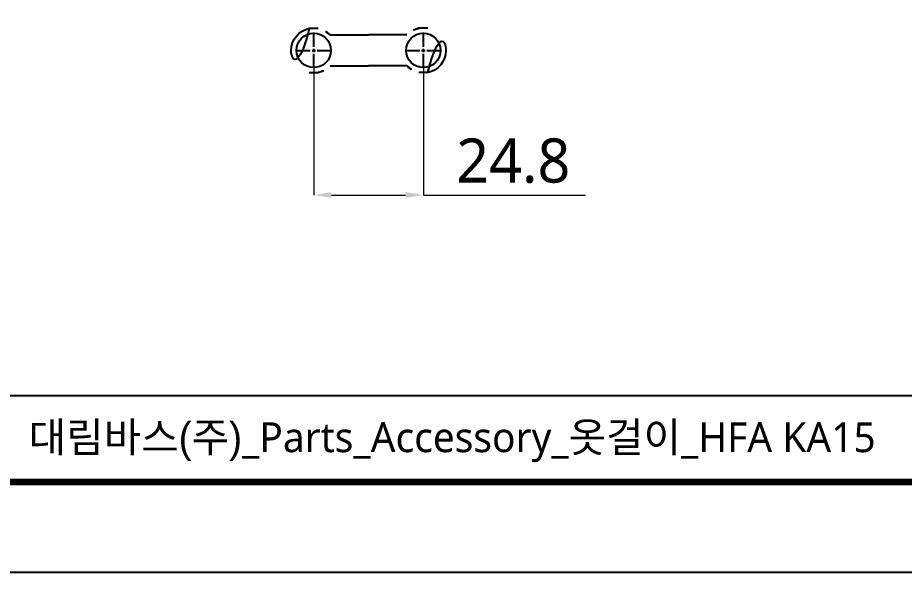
# Model space of a CAD drawing. Extents: x 16296681342 to 16296681993, y -37409617230 to -37409616753.
# Drawn here: x 16296681467.3 to 16296681667.9, y -37409617229.6 to -37409617104.2 of the extents above; entities that cross this region are included whole.
import ezdxf

# ---------------------------------------------------------------- set-up
doc = ezdxf.new("R2010")
doc.units = 0
doc.header["$LTSCALE"] = 10
doc.header["$MEASUREMENT"] = 0
doc.header["$PDMODE"] = 3
doc.header["$PDSIZE"] = -10
doc.linetypes.add('CENTER2', pattern=[28.575, 19.05, -3.175, 3.175, -3.175])
doc.layers.get('0').update_dxf_attribs({"linetype": 'CONTINUOUS'})
doc.layers.get('DEFPOINTS').update_dxf_attribs({"linetype": 'CONTINUOUS'})
doc.layers.add('BODY', color=7, linetype='CONTINUOUS')
doc.styles.add('Daelim Dimension', font='NanumGothic.ttf')
doc.dimstyles.new('DEFAULT', dxfattribs={"dimscale": 2, "dimtxt": 2, "dimasz": 2, "dimexe": 0, "dimexo": 2, "dimgap": 1, "dimtad": 1, "dimdec": 1, "dimzin": 9, "dimdsep": 46, "dimtxsty": 'Daelim Dimension', "dimcen": 0.5, "dimclrd": 252, "dimclre": 252, "dimclrt": 3, "dimadec": 1, "dimazin": 0, "dimtfac": 1, "dimtdec": 1, "dimtix": 1, "dimtmove": 0, "dimatfit": 3, "dimfxl": 0, "dimtolj": 1, "dimtzin": 1, "dimlwd": 9, "dimlwe": 9, "dimarcsym": 0})

# ---------------------------------------------------------------- blocks, each defined once
blk = doc.blocks.new('*U4')
at = {"color": 0, "linetype": 'CENTER2'}
for p, q in [((0, 0.78), (0, 4.02)), ((-4.02, 0), (-0.78, 0)), ((0.78, 0), (4.02, 0)), ((0, -4.02), (0, -0.78))]:
    blk.add_line(p, q, dxfattribs=at)
at = {"color": 0, "linetype": 'Continuous'}
for p, q in [((-0.39, 0), (0.39, 0)), ((0, -0.39), (0, 0.39))]:
    blk.add_line(p, q, dxfattribs=at)
blk = doc.blocks.new('*U5')
at = {"color": 0, "linetype": 'CENTER2'}
for p, q in [((0, 0.78), (0, 4.02)), ((-4.02, 0), (-0.78, 0)), ((0.78, 0), (4.02, 0)), ((0, -4.02), (0, -0.78))]:
    blk.add_line(p, q, dxfattribs=at)
at = {"color": 0, "linetype": 'Continuous'}
for p, q in [((-0.39, 0), (0.39, 0)), ((0, -0.39), (0, 0.39))]:
    blk.add_line(p, q, dxfattribs=at)
blk = doc.blocks.new('*D6')
at = {"layer": 'BODY', "color": 5, "lineweight": 9, "ltscale": 0.7}
for p, q in [((16296681534.28524, -37409617115.60814), (16296681534.28524, -37409617144.3182)), ((16296681559.08525, -37409617115.60814), (16296681559.08525, -37409617144.3182)), ((16296681538.28524, -37409617144.3182), (16296681555.08525, -37409617144.3182)), ((16296681559.08525, -37409617144.3182), (16296681595.812, -37409617144.3182))]:
    blk.add_line(p, q, dxfattribs=at)
at = {"layer": 'BODY', "color": 5, "ltscale": 0.7}
for points in [[(16296681538.28524, -37409617143.65154), (16296681538.28524, -37409617144.98486), (16296681534.28524, -37409617144.3182)], [(16296681555.08525, -37409617143.65154), (16296681555.08525, -37409617144.98486), (16296681559.08525, -37409617144.3182)]]:
    blk.add_solid(points, dxfattribs=at)
at = {"layer": 'DEFPOINTS', "color": 0, "ltscale": 0.7}
for p in [(16296681534.28524, -37409617111.60814), (16296681559.08525, -37409617111.60814), (16296681559.08525, -37409617144.3182)]:
    blk.add_point(p, dxfattribs=at)
at = {"layer": 'BODY', "color": 7, "lineweight": 5, "ltscale": 0.7, "insert": (16296681579.44862, -37409617136.6172), "char_height": 10, "attachment_point": 5, "style": 'Daelim Dimension'}
blk.add_mtext('\\A1;24.8', dxfattribs=at)

msp = doc.modelspace()

# ---------------------------------------------------------------- linework, layer by layer
for p, q in [((16296681533.28026, -37409617106.608139, -49.691856), (16296681535.29023, -37409617106.608139, -49.691856)), ((16296681560.090231, -37409617106.608139, -49.691856), (16296681558.080259, -37409617106.608139, -49.691856)), ((16296681537.99469, -37409617108.108139, -49.691856), (16296681546.685249, -37409617108.108139, -49.691856)), ((16296681555.375799, -37409617108.108139, -49.691856), (16296681546.685249, -37409617108.108139, -49.691856)), ((16296681537.99469, -37409617115.108139, -49.691856), (16296681546.685249, -37409617115.108139, -49.691856)), ((16296681555.375799, -37409617115.108139, -49.691856), (16296681546.685249, -37409617115.108139, -49.691856)), ((16296681533.28026, -37409617116.608139, -49.691856), (16296681535.29023, -37409617116.608139, -49.691856)), ((16296681560.090231, -37409617116.608139, -49.691856), (16296681558.080259, -37409617116.608139, -49.691856))]:
    msp.add_line(p, q)
at = {"color": 5}
msp.add_line((16296681352.907619, -37409617189.669319), (16296681877.0949, -37409617189.669319), dxfattribs=at)
at = {"ltscale": 0.5}
msp.add_lwpolyline([(16296681342.439421, -37409617229.636208), (16296681993.439421, -37409617229.636208), (16296681993.439421, -37409616752.636208), (16296681342.439421, -37409616752.636208)], close=True, dxfattribs=at)
at = {"color": 5, "linetype": 'ByBlock', "lineweight": 200, "const_width": 1.5}
msp.add_lwpolyline([(16296681352.907619, -37409617209.211487), (16296681982.907619, -37409617209.211487), (16296681982.907619, -37409616763.711487), (16296681352.907619, -37409616763.711487)], close=True, dxfattribs=at)
for centre in [(16296681534.28525, -37409617111.608139, -49.691856), (16296681559.085251, -37409617111.608139, -49.691856)]:
    msp.add_circle(centre, 3.9)
for centre, start, end in [((16296681534.28525, -37409617111.608139, -49.691856), 101.36484168, 258.63515832), ((16296681534.28525, -37409617111.608139, -49.691856), 43.33580513, 78.63515832), ((16296681559.085251, -37409617111.608139, -49.691856), 101.36484168, 136.66419487), ((16296681559.085251, -37409617111.608139, -49.691856), 281.36484168, 78.63515832), ((16296681534.28525, -37409617111.608139, -49.691856), 281.36484168, 316.66419487), ((16296681559.085251, -37409617111.608139, -49.691856), 223.33580513, 258.63515832)]:
    msp.add_arc(centre, 5.1, start, end)

# ---------------------------------------------------------------- block references
at = {"color": 1, "linetype": 'CENTER2'}
for name, p in [('*U4', (16296681534.28525, -37409617111.608139, -49.691856)), ('*U5', (16296681559.085251, -37409617111.608139, -49.691856))]:
    msp.add_blockref(name, p, dxfattribs=at)

# ---------------------------------------------------------------- texts
at = {"color": 2, "insert": (16296681469.779881, -37409617195.715439), "char_height": 6.75662715, "width": 260.66283526, "attachment_point": 1, "style": 'Daelim Dimension'}
msp.add_mtext('{\\fGulim|b0|i0|c129|p50;대림바스(주)}_Parts_Accessory_옷걸이_HFA KA15', dxfattribs=at)

# ---------------------------------------------------------------- dimensions: what is measured, and where the dimension line sits
at = {"layer": 'BODY', "lineweight": 5, "ltscale": 0.7}
dim = msp.add_linear_dim(base=(16296681559.085251, -37409617144.318199, -49.691856), p1=(16296681534.28524, -37409617111.608139, -49.691856), p2=(16296681559.085251, -37409617111.608139, -49.691856), dimstyle='DEFAULT', override={"dimtxt": 5, "dimclrd": 5, "dimclre": 5, "dimclrt": 7}, dxfattribs=at)
dim.commit()
dim.dimension.update_dxf_attribs({"geometry": '*D6', "text_midpoint": (16296681579.44862, -37409617144.318199, -49.691856), "dimtype": 128})

doc.saveas('drawing.dxf')
